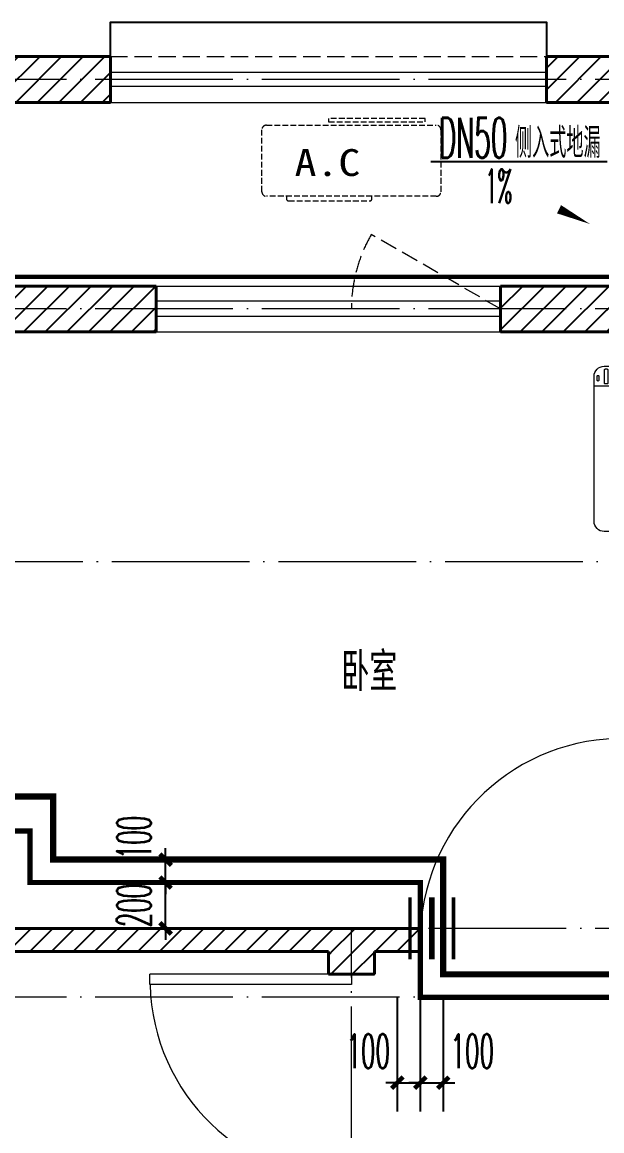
# Model space of a CAD drawing. Extents: x 27938 to 1042331, y -235042 to 1535213.
# Drawn here: x 684382 to 686908, y 140100 to 144932 of the extents above; entities that cross this region are included whole.
import ezdxf

# ---------------------------------------------------------------- set-up
doc = ezdxf.new("R2010")
doc.units = 0
doc.header["$LTSCALE"] = 1000
doc.header["$MEASUREMENT"] = 0
doc.linetypes.add('DASH', pattern=[0.35, 0.25, -0.1])
doc.linetypes.add('DOTE', pattern=[2.42, 2, -0.2, 0.02, -0.2])
for name, color, linetype in [('$RECOVER_210609100354-5', 7, 'Continuous'), ('3.5方案汇报，与郭总、侯月琴确定户型_t8$0$2020.03.04 -1安徽标准化洋房户型(UA）_t8_t8$0$看线', 154, 'Continuous'), ('PIPE-热给水', 5, 'RJ1'), ('PIPE-给水', 3, 'J1'), ('PUB_TEXT', 4, 'Continuous'), ('TWT_DIM', 3, 'Continuous'), ('TWT_LEAD', 3, 'Continuous'), ('VALVE_不分区给水', 7, 'Continuous'), ('看线', 251, 'Continuous')]:
    doc.layers.add(name, color=color, linetype=linetype)
for name, color, linetype, lineweight in [('DOTE', 19, 'DOTE', 9), ('WALL', 9, 'Continuous', 40), ('WINDOW', 8, 'Continuous', 15), ('平面-排水沟', 86, 'Continuous', 15), ('平面-栏杆', 135, 'Continuous', 15), ('平面-看线', 45, 'Continuous', 15), ('平面-空调预留孔', 173, 'Continuous', 15)]:
    doc.layers.add(name, color=color, linetype=linetype, lineweight=lineweight)
doc.styles.add('_TCH_DIM', font='SIMPLEX.shx', dxfattribs={"width": 0.6, "oblique": 10, "bigfont": 'hztxt.shx'})
doc.styles.add('_TCH_DIM_T3', font='SIMPLEX.shx', dxfattribs={"width": 0.494118, "bigfont": 'GBCBIG.shx'})
doc.styles.add('_TWT_SERIAL', font='simplex.shx', dxfattribs={"width": 0.6, "oblique": 10, "height": 3, "bigfont": 'aadri.shx'})
doc.styles.get("Standard").update_dxf_attribs({"font": 'gbenor.shx', "bigfont": 'gbcbig.shx'})
doc.styles.add('黑体', font='simhei.ttf')
doc.linetypes.add('J1', pattern='A,3,-0.2,["J1",Standard,S=0.25,R=0,X=-0.1,Y=-0.115],-0.35', length=3.55)
doc.linetypes.add('RJ1', pattern='A,3,-0.2,["RJ1",Standard,S=0.25,R=0,X=-0.1,Y=-0.115],-0.5', length=3.7)
doc.dimstyles.new('_TWT_ARCH&&50', dxfattribs={"dimtxt": 148.75, "dimasz": 50, "dimexe": 125, "dimexo": 150, "dimgap": 63.125, "dimtad": 1, "dimdec": 0, "dimzin": 0, "dimdsep": 46, "dimtxsty": '_TCH_DIM_T3', "dimblk": 'ARCHTICK', "dimcen": 0.09, "dimclrt": 7, "dimazin": 2, "dimtfac": 1, "dimtdec": 0, "dimtix": 1, "dimtmove": 2, "dimatfit": 3, "dimfxl": 1, "dimtolj": 1, "dimtzin": 0, "dimarcsym": 0})
pattern_1 = [(45, (0, 47.75), (-47.022601, 47.022601), [])]

# ---------------------------------------------------------------- blocks, each defined once
blk = doc.blocks.new('GFDGDGRDGRDG')
at = {"layer": 'DOTE', "linetype": 'DOTE', "ltscale": 0.3}
for p, q in [((626393.7, 372458.3), (573593.7, 372458.3)), ((626393.7, 371458.3), (573593.7, 371458.3)), ((573593.7, 370358.3), (626393.7, 370358.3)), ((626393.7, 368758.3), (573593.7, 368758.3)), ((578993.7, 360558.3), (578993.7, 368758.3)), ((626393.7, 368458.3), (573593.7, 368458.3))]:
    blk.add_line(p, q, dxfattribs=at)
blk = doc.blocks.new('A$C001338C2')
at = {"color": 0}
for p, q in [((845, 303.6), (55, 303.6)), ((109.1, 214.8), (109.1, 303.6)), ((0, 248.6), (0, 22)), ((900, 22), (900, 248.6)), ((22, 0), (878, 0))]:
    blk.add_line(p, q, dxfattribs=at)
at = {"color": 0, "lineweight": 5}
for p, q in [((900, 214.8), (0, 214.8)), ((900, 143.2), (0, 143.2))]:
    blk.add_line(p, q, dxfattribs=at)
at = {"color": 0}
for points in [[(89.2, 226.4), (22.2, 226.4, -0.414214), (16.7, 231.9), (16.7, 243.1, -0.414214), (22.2, 248.6), (89.2, 248.6, -0.414214), (94.7, 243.1), (94.7, 231.9, -0.414214)], [(73.1, 275), (56.8, 275, -0.414214), (51.3, 280.5), (51.3, 283.4, -0.414214), (56.8, 288.9), (73.1, 288.9, -0.414214), (78.6, 283.4), (78.6, 280.5, -0.414214)]]:
    blk.add_lwpolyline(points, format="xyb", close=True, dxfattribs=at)
for centre, radius, start, end in [((55, 248.6), 55, 90, 180), ((845, 248.6), 55, 360, 90), ((22, 22), 22, 180, 270), ((878, 22), 22, 270, 360)]:
    blk.add_arc(centre, radius, start, end, dxfattribs=at)
blk = doc.blocks.new('gsergvr')
at = {"layer": '平面-空调预留孔', "color": 0, "linetype": 'DASH', "ltscale": 0.1}
for p, q in [((34075.4, 17176.2), (34075.4, 17166.2)), ((34085.4, 17156.2), (34438.2, 17156.2)), ((34448.2, 17166.2), (34448.2, 17176.2))]:
    blk.add_line(p, q, dxfattribs=at)
blk.add_lwpolyline([(34679.3, 17515.3), (34259.5, 17515.3), (34259.5, 17500.2), (34679.3, 17500.2)], close=True, dxfattribs=at)
blk.add_lwpolyline([(34728.6, 17176.2), (33988.6, 17176.2, -0.414214), (33968.6, 17196.2), (33968.6, 17466.2, -0.414214), (33988.6, 17486.2), (34728.6, 17486.2, -0.414214), (34748.6, 17466.2), (34748.6, 17196.2, -0.414214)], format="xyb", close=True, dxfattribs=at)
for centre, start, end in [((34085.4, 17166.2), 180, 270), ((34438.2, 17166.2), 270, 0)]:
    blk.add_arc(centre, 10, start, end, dxfattribs=at)
at = {"layer": '平面-空调预留孔', "color": 0, "linetype": 'DASH', "ltscale": 0.1, "style": '黑体', "width": 1.2}
blk.add_text('A.C', height=117.05, dxfattribs=at).set_placement((34110.9, 17264.8))
blk = doc.blocks.new('rtyryrtyeeretee')
at = {"layer": '平面-空调预留孔', "color": 8}
blk.add_blockref('gsergvr', (635673.5, 326705.8), dxfattribs=at)
blk = doc.blocks.new('$VALVE$00000533')
at = {"ltscale": 0.5, "const_width": 25}
for points in [[(-225, 75), (225, 75)], [(-225, -75), (225, -75)]]:
    blk.add_lwpolyline(points, dxfattribs=at)
blk = doc.blocks.new('_ArchTick')
at = {"color": 0, "linetype": 'ByBlock', "const_width": 0.4}
blk.add_lwpolyline([(-0.5, -0.5), (0.5, 0.5)], dxfattribs=at)
blk = doc.blocks.new('*D332')
at = {"layer": 'Defpoints', "color": 0}
for p in [(686016.6, 140832.3), (686116.6, 140832.3), (686116.6, 140309.8)]:
    blk.add_point(p, dxfattribs=at)
at = {"layer": 'TWT_DIM', "color": 0, "lineweight": -2}
for p, q in [((686016.6, 140682.3), (686016.6, 140184.8)), ((686116.6, 140682.3), (686116.6, 140184.8)), ((686016.6, 140309.8), (685966.6, 140309.8)), ((686016.6, 140309.8), (686116.6, 140309.8)), ((686116.6, 140309.8), (686166.6, 140309.8))]:
    blk.add_line(p, q, dxfattribs=at)
at = {"layer": 'TWT_DIM', "color": 0, "lineweight": -2, "xscale": 50, "yscale": 50, "zscale": 50}
blk.add_blockref('_ArchTick', (686016.6, 140309.8), dxfattribs=at)
at = {"layer": 'TWT_DIM', "color": 0, "lineweight": -2, "xscale": 50, "yscale": 50, "zscale": 50, "rotation": 180}
blk.add_blockref('_ArchTick', (686116.6, 140309.8), dxfattribs=at)
at = {"layer": 'TWT_DIM', "color": 7, "insert": (685890, 140447.3), "char_height": 148.75, "attachment_point": 5, "style": '_TCH_DIM_T3'}
blk.add_mtext('\\A1;100', dxfattribs=at)
blk = doc.blocks.new('*D333')
at = {"layer": 'Defpoints', "color": 0}
for p in [(686116.6, 140832.3), (686216.6, 140832.3), (686216.6, 140309.8)]:
    blk.add_point(p, dxfattribs=at)
at = {"layer": 'TWT_DIM', "color": 0, "lineweight": -2}
for p, q in [((686116.6, 140682.3), (686116.6, 140184.8)), ((686216.6, 140682.3), (686216.6, 140184.8)), ((686116.6, 140309.8), (686066.6, 140309.8)), ((686116.6, 140309.8), (686216.6, 140309.8)), ((686216.6, 140309.8), (686266.6, 140309.8))]:
    blk.add_line(p, q, dxfattribs=at)
at = {"layer": 'TWT_DIM', "color": 0, "lineweight": -2, "xscale": 50, "yscale": 50, "zscale": 50}
blk.add_blockref('_ArchTick', (686116.6, 140309.8), dxfattribs=at)
at = {"layer": 'TWT_DIM', "color": 0, "lineweight": -2, "xscale": 50, "yscale": 50, "zscale": 50, "rotation": 180}
blk.add_blockref('_ArchTick', (686216.6, 140309.8), dxfattribs=at)
at = {"layer": 'TWT_DIM', "color": 7, "insert": (686343.2, 140447.3), "char_height": 148.75, "attachment_point": 5, "style": '_TCH_DIM_T3'}
blk.add_mtext('\\A1;100', dxfattribs=at)
blk = doc.blocks.new('*D334')
at = {"layer": 'Defpoints', "color": 0}
for p in [(684416.6, 141282.3), (685007.2, 141282.3), (684416.6, 141182.3)]:
    blk.add_point(p, dxfattribs=at)
at = {"layer": 'TWT_DIM', "color": 0, "lineweight": -2}
for p, q in [((685007.2, 141282.3), (685007.2, 141332.3)), ((684566.6, 141282.3), (685132.2, 141282.3)), ((685007.2, 141182.3), (685007.2, 141282.3)), ((684566.6, 141182.3), (685132.2, 141182.3)), ((685007.2, 141182.3), (685007.2, 141132.3))]:
    blk.add_line(p, q, dxfattribs=at)
at = {"layer": 'TWT_DIM', "color": 0, "lineweight": -2, "xscale": 50, "yscale": 50, "zscale": 50}
for p, rotation in [((685007.2, 141282.3), 270), ((685007.2, 141182.3), 90)]:
    blk.add_blockref('_ArchTick', p, dxfattribs=dict(at, rotation=rotation))
at = {"layer": 'TWT_DIM', "color": 7, "insert": (684869.7, 141378.5), "char_height": 148.75, "attachment_point": 5, "rotation": 90, "style": '_TCH_DIM_T3'}
blk.add_mtext('\\A1;100', dxfattribs=at)
blk = doc.blocks.new('*D335')
at = {"layer": 'Defpoints', "color": 0}
for p in [(684416.6, 141182.3), (685007.2, 141182.3), (684416.6, 140982.3)]:
    blk.add_point(p, dxfattribs=at)
at = {"layer": 'TWT_DIM', "color": 0, "lineweight": -2}
for p, q in [((685007.2, 141182.3), (685007.2, 141232.3)), ((684566.6, 141182.3), (685132.2, 141182.3)), ((685007.2, 140982.3), (685007.2, 141182.3)), ((684566.6, 140982.3), (685132.2, 140982.3)), ((685007.2, 140982.3), (685007.2, 140932.3))]:
    blk.add_line(p, q, dxfattribs=at)
at = {"layer": 'TWT_DIM', "color": 0, "lineweight": -2, "xscale": 50, "yscale": 50, "zscale": 50}
for p, rotation in [((685007.2, 141182.3), 270), ((685007.2, 140982.3), 90)]:
    blk.add_blockref('_ArchTick', p, dxfattribs=dict(at, rotation=rotation))
at = {"layer": 'TWT_DIM', "color": 7, "insert": (684869.7, 141082.3), "char_height": 148.75, "attachment_point": 5, "rotation": 90, "style": '_TCH_DIM_T3'}
blk.add_mtext('\\A1;200', dxfattribs=at)
blk = doc.blocks.new('$DorLib2D$00000001')
for p, q in [((0.45, 0.975), (0.5, 0.975)), ((0.45, 0), (0.45, 0.975)), ((0.5, 0), (0.5, 0.975)), ((0.5, 0), (0.45, 0))]:
    blk.add_line(p, q)
at = {"lineweight": 13}
blk.add_arc((0.475, 0), 0.975, 91.4693, 180, dxfattribs=at)
blk = doc.blocks.new('$WINLIB2D$00000001')
at = {"color": 0}
for points in [[(-0.5, 0.5), (-0.5, -0.5)], [(-0.5, 0.5), (0.5, 0.5)], [(0.5, -0.5), (0.5, 0.5)], [(0.5, 0.1667), (-0.5, 0.1667)], [(0.5, -0.1667), (-0.5, -0.1667)], [(-0.5, -0.5), (0.5, -0.5)]]:
    blk.add_lwpolyline(points, dxfattribs=at)

msp = doc.modelspace()

# ---------------------------------------------------------------- hatches: boundary and pattern name
at = {"layer": '$RECOVER_210609100354-5'}
h = msp.add_hatch(dxfattribs=at)
h.set_pattern_fill('普通砖', color=256, scale=50, style=0)
h.set_pattern_definition(pattern_1)
h.paths.add_polyline_path([(684116.6, 144782.3), (684316.6, 144582.3), (684766.6, 144582.3), (684766.6, 144782.3)])
h = msp.add_hatch(dxfattribs=at)
h.set_pattern_fill('普通砖', color=256, scale=50, style=0)
h.set_pattern_definition(pattern_1)
h.paths.add_polyline_path([(687116.6, 144582.3), (687316.6, 144782.3), (686666.6, 144782.3), (686666.6, 144582.3)])
h = msp.add_hatch(dxfattribs=at)
h.set_pattern_fill('普通砖', color=256, scale=50, style=0)
h.set_pattern_definition(pattern_1)
h.paths.add_polyline_path([(684316.6, 143582.3), (684966.5, 143582.3), (684966.5, 143782.3), (684216.6, 143782.3), (684216.6, 143649)])
h = msp.add_hatch(dxfattribs=at)
h.set_pattern_fill('普通砖', color=256, scale=50, style=0)
h.set_pattern_definition(pattern_1)
h.paths.add_polyline_path([(687216.6, 143782.3), (686466.5, 143782.3), (686466.5, 143582.3), (687116.6, 143582.3), (687216.6, 143649)])
h = msp.add_hatch(dxfattribs=at)
h.set_pattern_fill('普通砖', color=256, scale=50, style=0)
h.set_pattern_definition(pattern_1)
h.paths.add_polyline_path([(685816.6, 140915.7), (685816.6, 140982.3), (684216.6, 140982.3), (684216.6, 140882.3), (685716.6, 140882.3)])
h = msp.add_hatch(dxfattribs=at)
h.set_pattern_fill('普通砖', color=256, scale=50, style=0)
h.set_pattern_definition(pattern_1)
h.paths.add_polyline_path([(685916.6, 140882.3), (686116.6, 140882.3), (686116.6, 140982.3), (685816.6, 140982.3), (685816.6, 140915.7)])
h = msp.add_hatch(dxfattribs=at)
h.set_pattern_fill('普通砖', color=256, scale=50, style=0)
h.set_pattern_definition(pattern_1)
h.paths.add_polyline_path([(685716.6, 140882.3), (685716.6, 140782.3), (685916.6, 140782.3), (685916.6, 140882.3), (685816.6, 140915.7)])
at = {"layer": 'PIPE-热给水'}
for points in [[(684416.6, 141407.3), (684416.6, 141418.6), (684427.8, 141418.6)], [(684416.6, 141407.3), (684427.8, 141407.3), (684427.8, 141418.6)], [(684416.6, 141182.3), (684416.6, 141171.1), (684405.3, 141171.1)], [(684416.6, 141182.3), (684405.3, 141182.3), (684405.3, 141171.1)], [(686116.6, 141182.3), (686127.8, 141182.3), (686127.8, 141193.6)], [(686116.6, 141182.3), (686116.6, 141193.6), (686127.8, 141193.6)], [(686116.6, 140682.3), (686105.3, 140682.3), (686105.3, 140671.1)], [(686116.6, 140682.3), (686116.6, 140671.1), (686105.3, 140671.1)]]:
    msp.add_hatch(color=256, dxfattribs=at).paths.add_polyline_path(points)
at = {"layer": 'PIPE-给水'}
for points in [[(684516.6, 141557.3), (684516.6, 141571.1), (684530.3, 141571.1)], [(684516.6, 141557.3), (684530.3, 141557.3), (684530.3, 141571.1)], [(686216.6, 141282.3), (686230.3, 141282.3), (686230.3, 141296.1)], [(686216.6, 141282.3), (686216.6, 141296.1), (686230.3, 141296.1)], [(684516.6, 141282.3), (684516.6, 141268.6), (684502.8, 141268.6)], [(684516.6, 141282.3), (684502.8, 141282.3), (684502.8, 141268.6)], [(686216.6, 140782.3), (686202.8, 140782.3), (686202.8, 140768.6)], [(686216.6, 140782.3), (686216.6, 140768.6), (686202.8, 140768.6)]]:
    msp.add_hatch(color=256, dxfattribs=at).paths.add_polyline_path(points)

# ---------------------------------------------------------------- linework, layer by layer
at = {"color": 8, "linetype": 'DASH', "ltscale": 0.8, "const_width": 20}
msp.add_lwpolyline([(687356.6, 143822.3), (684076.6, 143822.3)], dxfattribs=at)
at = {"layer": 'PIPE-热给水', "ltscale": 0.5, "const_width": 22.5}
for points in [[(684416.6, 141407.3), (683116.2, 141407.3)], [(684416.6, 141182.3), (684416.6, 141407.3)], [(686116.6, 141182.3), (684416.6, 141182.3)], [(686116.6, 140682.3), (686116.6, 141182.3)], [(688316.7, 140682.3), (686116.6, 140682.3)]]:
    msp.add_lwpolyline(points, dxfattribs=at)
at = {"layer": 'PIPE-给水', "ltscale": 0.5, "const_width": 27.5}
for points in [[(684516.6, 141557.3), (683216.2, 141557.8)], [(684516.6, 141282.3), (684516.6, 141557.3)], [(686216.6, 141282.3), (684516.6, 141282.3)], [(686216.6, 140782.3), (686216.6, 141282.3)], [(688255.4, 140782.3), (686216.6, 140782.3)]]:
    msp.add_lwpolyline(points, dxfattribs=at)
at = {"layer": 'TWT_LEAD'}
msp.add_line((686930.3, 144323.6), (686162.4, 144323.6), dxfattribs=at)
at = {"layer": 'WALL', "color": 8}
for p, q in [((684116.6, 144782.3), (684766.6, 144782.3)), ((684766.6, 144782.3), (684766.6, 144582.3)), ((687316.6, 144782.3), (686666.6, 144782.3)), ((686666.6, 144582.3), (686666.6, 144782.3)), ((684316.6, 144582.3), (684766.6, 144582.3)), ((687116.6, 144582.3), (686666.6, 144582.3)), ((684966.5, 143782.3), (684216.6, 143782.3)), ((684966.5, 143582.3), (684966.5, 143782.3)), ((687216.6, 143782.3), (686466.5, 143782.3)), ((686466.5, 143782.3), (686466.5, 143582.3)), ((684316.6, 143582.3), (684966.5, 143582.3)), ((686466.5, 143582.3), (687116.6, 143582.3)), ((685816.6, 140982.3), (684316.6, 140982.3)), ((686116.6, 140982.3), (685816.6, 140982.3)), ((686116.6, 140882.3), (686116.6, 140982.3)), ((685716.6, 140882.3), (684216.6, 140882.3)), ((685716.6, 140882.3), (685716.6, 140782.3)), ((685916.6, 140882.3), (686116.6, 140882.3)), ((685916.6, 140782.3), (685916.6, 140882.3)), ((685716.6, 140782.3), (685916.6, 140782.3))]:
    msp.add_line(p, q, dxfattribs=at)
at = {"layer": 'WINDOW', "color": 8, "linetype": 'DASH', "ltscale": 0.3}
msp.add_lwpolyline([(686466.5, 143682.3), (685903.4, 144007, 0.131485), (685816.5, 143682.3)], format="xyb", dxfattribs=at)
msp.add_lwpolyline([(686466.5, 143682.3), (685903.4, 144007, 0.131485), (685816.5, 143682.3)], format="xyb", dxfattribs=at)
at = {"layer": '平面-排水沟', "color": 8}
msp.add_lwpolyline([(686570.4, 144189.1, 0, 0, 0), (686856.5, 144052.3, 0, 40, 0), (686721.2, 144117, 0, 0, 0)], format="xyseb", dxfattribs=at)
at = {"layer": '平面-栏杆', "color": 8}
for points in [[(686666.6, 144712.3), (684766.6, 144712.6)], [(686666.6, 144652.3), (684766.6, 144652.6)]]:
    msp.add_lwpolyline(points, dxfattribs=at)
at = {"layer": '平面-看线', "color": 8, "linetype": 'DASH', "ltscale": 0.3}
msp.add_lwpolyline([(684766.6, 144782.3), (686666.6, 144782.3)], dxfattribs=at)
at = {"layer": '平面-看线', "color": 8}
msp.add_lwpolyline([(684766.6, 144582.3), (686666.6, 144582.3)], dxfattribs=at)
at = {"layer": '看线', "color": 8, "ltscale": 0.5}
msp.add_lwpolyline([(684766.6, 144782.3), (684766.6, 144932.3), (686666.6, 144932.3), (686666.6, 144782.3)], dxfattribs=at)

# ---------------------------------------------------------------- block references
at = {"color": 8}
msp.add_blockref('rtyryrtyeeretee', (15784.5, -199708.7), dxfattribs=at)
at = {"layer": '3.5方案汇报，与郭总、侯月琴确定户型_t8$0$2020.03.04 -1安徽标准化洋房户型(UA）_t8_t8$0$看线', "ltscale": 10}
msp.add_blockref('GFDGDGRDGRDG', (106822.9, -227776), dxfattribs=at)
at = {"layer": 'VALVE_不分区给水', "xscale": -0.6, "yscale": -0.6, "zscale": 0.6, "rotation": 270}
for p in [(686116.6, 140982.3, 3000), (686216.6, 140982.3, 3000)]:
    msp.add_blockref('$VALVE$00000533', p, dxfattribs=at)
at = {"layer": 'WINDOW', "color": 8}
for name, p, xscale, yscale, zscale, rotation in [('$WINLIB2D$00000001', (685716.5, 143682.3), 1500, -200, 1500, 359.9999999997555), ('$DorLib2D$00000001', (686566.6, 140932.3), -900, -900, -900, 180.0000066949702), ('$DorLib2D$00000001', (685816.6, 140332.3), -900, -900, -900, 270.0000000020753)]:
    msp.add_blockref(name, p, dxfattribs=dict(at, xscale=xscale, yscale=yscale, zscale=zscale, rotation=rotation))
at = {"layer": '平面-空调预留孔', "color": 8, "xscale": -0.8000000000465648, "yscale": 0.8000000000465648, "zscale": 0.8000000000465646, "rotation": 89.99999976656984}
msp.add_blockref('A$C001338C2', (687116.6, 143432.6), dxfattribs=at)

# ---------------------------------------------------------------- texts
at = {"layer": 'PUB_TEXT', "color": 8}
msp.add_text('卧室', height=168.79, dxfattribs=at).set_placement((685772.9, 142016.6))
at = {"layer": 'TWT_LEAD', "color": 7, "style": '_TWT_SERIAL'}
for s, height, width, p in [('DN50', 175, 0.48, (686197.4, 144341.1)), ('侧入式地漏', 130.91, 0.6, (686529.4, 144341.1))]:
    msp.add_text(s, height=height, dxfattribs=dict(at, width=width)).set_placement(p)
at = {"layer": '平面-排水沟', "color": 8, "style": '_TCH_DIM', "width": 0.423529}
msp.add_text('1%', height=148.75, dxfattribs=at).set_placement((686398.5, 144142.9))

# ---------------------------------------------------------------- dimensions: what is measured, and where the dimension line sits
at = {"layer": 'TWT_DIM'}
for base, p1, p2, angle, picture, middle in [((685007.2, 141282.3), (684416.6, 141182.3), (684416.6, 141282.3), 90, '*D334', (684869.7, 141378.5)), ((686116.6, 140309.8), (686016.6, 140832.3), (686116.6, 140832.3), 0, '*D332', (685890, 140447.3)), ((686216.6, 140309.8), (686116.6, 140832.3), (686216.6, 140832.3), 0, '*D333', (686343.2, 140447.3))]:
    dim = msp.add_linear_dim(base=base, p1=p1, p2=p2, angle=angle, dimstyle='_TWT_ARCH&&50', dxfattribs=at)
    dim.commit()
    dim.dimension.update_dxf_attribs({"geometry": picture, "text_midpoint": middle, "dimtype": 129})
dim = msp.add_aligned_dim(p1=(684416.6, 140982.3), p2=(684416.6, 141182.3), distance=-590.6, dimstyle='_TWT_ARCH&&50', dxfattribs=at)
dim.commit()
dim.dimension.update_dxf_attribs({"geometry": '*D335', "text_midpoint": (684869.7, 141082.3)})

doc.saveas('drawing.dxf')
